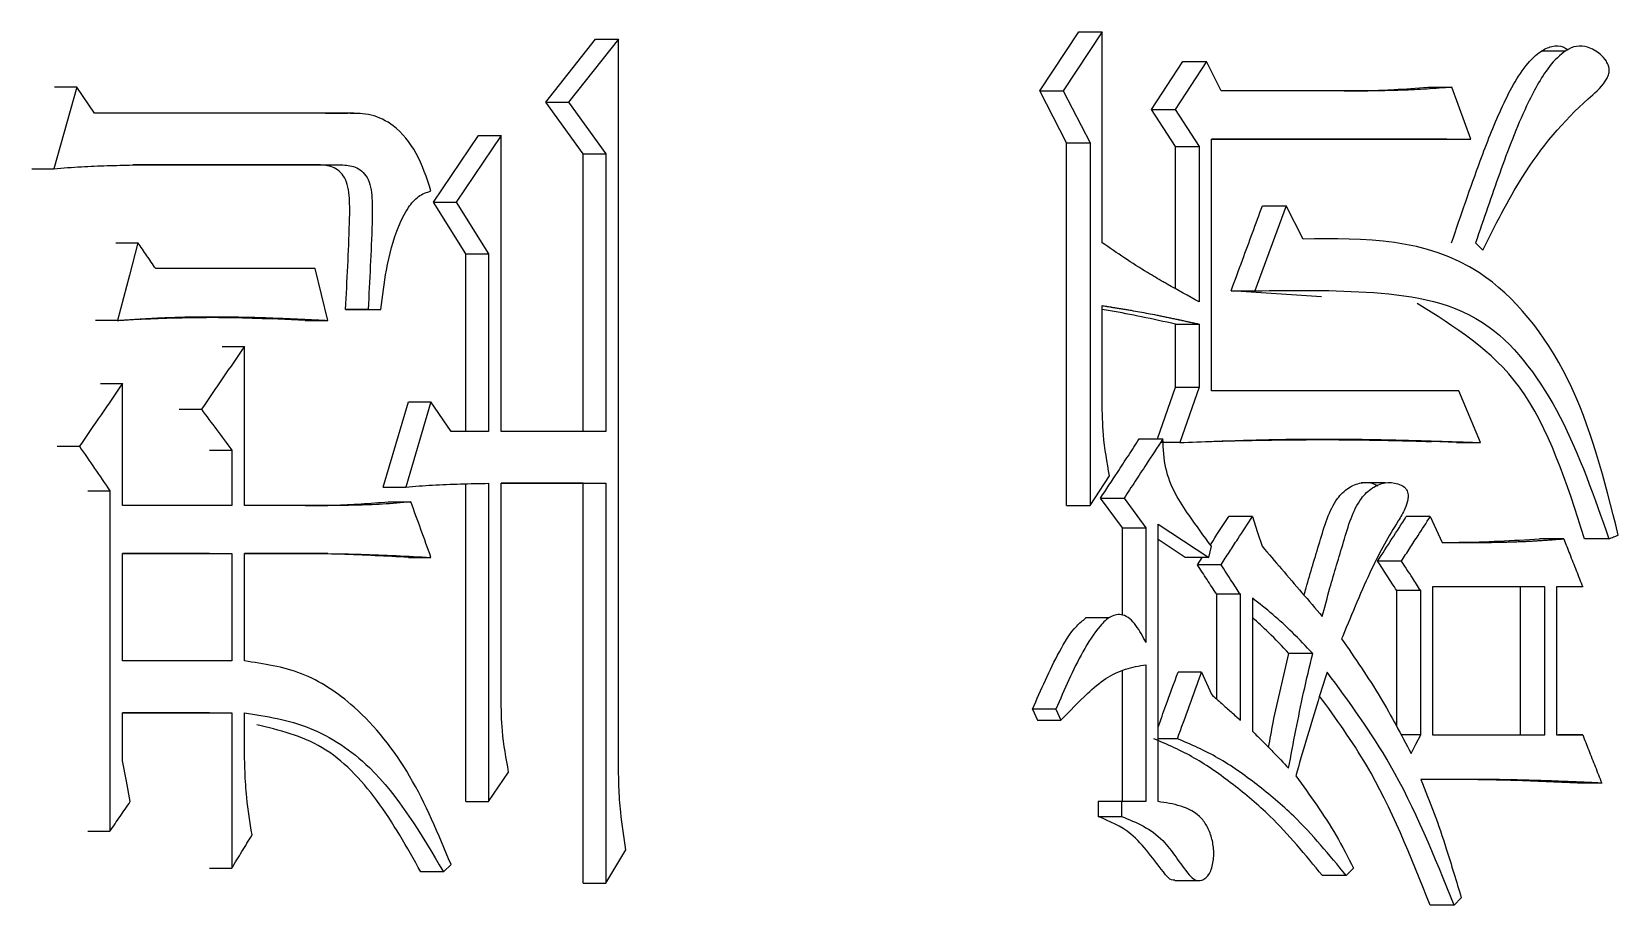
# Model space of a CAD drawing. Header units: millimetres. Extents: x 2251 to 4395, y 932 to 2449.
# Drawn here: x 3152.045 to 3156.684, y 1159.212 to 1161.765 of the extents above; entities that cross this region are included whole.
import ezdxf

# ---------------------------------------------------------------- set-up
doc = ezdxf.new("R2010")
doc.units = ezdxf.units.MM

msp = doc.modelspace()

# ---------------------------------------------------------------- linework, layer by layer
at = {"color": 7, "linetype": 'Continuous', "lineweight": 25}
for p, q in [((3153.5481, 1161.5593), (3153.6936, 1161.7431)), ((3153.7605, 1161.7431), (3153.6148, 1161.5593)), ((3153.6936, 1161.7431), (3153.7605, 1161.7431)), ((3153.7605, 1159.6338), (3153.7605, 1161.7431)), ((3154.9926, 1161.5917), (3155.1063, 1161.7648)), ((3155.175, 1161.7648), (3155.0611, 1161.5917)), ((3155.1063, 1161.7648), (3155.175, 1161.7648)), ((3155.175, 1161.1482), (3155.175, 1161.7648)), ((3156.5301, 1161.7082), (3156.4587, 1161.7081)), ((3155.319, 1161.5376), (3155.4109, 1161.6783)), ((3155.4801, 1161.6783), (3155.388, 1161.5376)), ((3155.4109, 1161.6783), (3155.4801, 1161.6783)), ((3155.5225, 1161.5917), (3155.4801, 1161.6783)), ((3152.1767, 1161.6025), (3152.1096, 1161.3645)), ((3152.1767, 1161.6025), (3152.112, 1161.6025)), ((3152.2289, 1161.5268), (3152.1767, 1161.6025)), ((3156.1271, 1161.6025), (3156.1972, 1161.6025)), ((3156.2531, 1161.4511), (3156.1972, 1161.6025)), ((3153.5481, 1161.5593), (3153.6148, 1161.5593)), ((3153.6573, 1161.4078), (3153.5481, 1161.5593)), ((3153.6148, 1161.5593), (3153.7241, 1161.4078)), ((3154.9926, 1161.5917), (3155.0611, 1161.5917)), ((3155.0708, 1161.4403), (3154.9926, 1161.5917)), ((3155.0611, 1161.5917), (3155.1395, 1161.4403)), ((3155.9522, 1161.5917), (3155.5225, 1161.5917)), ((3155.8824, 1161.5917), (3155.9522, 1161.5917)), ((3152.9697, 1161.5268), (3152.2289, 1161.5268)), ((3152.9038, 1161.5268), (3152.9697, 1161.5268)), ((3153.0052, 1161.5262), (3152.9761, 1161.5262)), ((3155.319, 1161.5376), (3155.388, 1161.5376)), ((3155.3897, 1161.4295), (3155.319, 1161.5376)), ((3155.388, 1161.5376), (3155.4588, 1161.4295)), ((3153.2194, 1161.2672), (3153.3511, 1161.4619)), ((3153.4175, 1161.4619), (3153.2857, 1161.2672)), ((3153.3511, 1161.4619), (3153.4175, 1161.4619)), ((3153.4175, 1160.5965), (3153.4175, 1161.4619)), ((3155.0708, 1161.4403), (3155.1395, 1161.4403)), ((3155.0708, 1160.3802), (3155.0708, 1161.4403)), ((3155.3897, 1161.4295), (3155.4588, 1161.4295)), ((3155.3897, 1161.0137), (3155.3897, 1161.4295)), ((3155.4588, 1161.4295), (3155.4588, 1160.9751)), ((3155.4942, 1161.4511), (3156.2531, 1161.4511)), ((3155.4942, 1160.7155), (3155.4942, 1161.4511)), ((3156.1829, 1161.4511), (3155.4942, 1161.4511)), ((3156.1829, 1161.4511), (3156.2531, 1161.4511)), ((3152.3405, 1161.3754), (3152.9549, 1161.3754)), ((3152.8891, 1161.3754), (3152.3405, 1161.3754)), ((3152.8892, 1161.3754), (3152.955, 1161.3754)), ((3153.6573, 1161.4078), (3153.7241, 1161.4078)), ((3153.6573, 1160.5965), (3153.6573, 1161.4078)), ((3153.7241, 1161.4078), (3153.7241, 1160.5965)), ((3152.0449, 1161.3645), (3152.1096, 1161.3645)), ((3153.2194, 1161.2672), (3153.2857, 1161.2672)), ((3153.3145, 1161.1157), (3153.2194, 1161.2672)), ((3153.2857, 1161.2672), (3153.3809, 1161.1157)), ((3155.7131, 1161.2564), (3155.6214, 1161.0076)), ((3155.6436, 1161.2564), (3155.7131, 1161.2564)), ((3155.7624, 1161.159), (3155.7131, 1161.2564)), ((3152.2904, 1161.1482), (3152.3554, 1161.1482)), ((3153.3145, 1161.1157), (3153.3809, 1161.1157)), ((3153.3145, 1160.5965), (3153.3145, 1161.1157)), ((3153.3809, 1161.1157), (3153.3809, 1160.5965)), ((3152.9107, 1160.921), (3152.8738, 1161.0725)), ((3155.8164, 1160.9896), (3155.5521, 1161.0076)), ((3155.5521, 1161.0076), (3155.6214, 1161.0076)), ((3153.0286, 1160.9535), (3152.9626, 1160.9535)), ((3152.9994, 1160.9535), (3153.0654, 1160.9535)), ((3153.0286, 1160.9535), (3153.0654, 1160.9535)), ((3155.175, 1160.6831), (3155.175, 1160.9643)), ((3152.2959, 1160.921), (3152.231, 1160.921)), ((3152.8449, 1160.921), (3152.7454, 1160.9259)), ((3152.8449, 1160.921), (3152.9107, 1160.921)), ((3155.3897, 1160.9102), (3155.4588, 1160.9102)), ((3155.3897, 1160.7263), (3155.3897, 1160.9102)), ((3155.4588, 1160.9102), (3155.4588, 1160.7263)), ((3152.6015, 1160.8453), (3152.6669, 1160.8453)), ((3152.6669, 1160.3802), (3152.6669, 1160.8453)), ((3152.2458, 1160.7371), (3152.3108, 1160.7371)), ((3152.3108, 1160.3802), (3152.3108, 1160.7371)), ((3155.3369, 1160.5749), (3155.3897, 1160.7263)), ((3155.3897, 1160.7263), (3155.4588, 1160.7263)), ((3155.4588, 1160.7263), (3155.4022, 1160.5641)), ((3153.0728, 1160.4342), (3153.1462, 1160.683)), ((3153.2123, 1160.683), (3153.1389, 1160.4342)), ((3153.1462, 1160.683), (3153.2123, 1160.683)), ((3153.271, 1160.5965), (3153.2123, 1160.683)), ((3156.2181, 1160.7155), (3155.4942, 1160.7155)), ((3156.281, 1160.5641), (3156.2181, 1160.7155)), ((3152.4757, 1160.6614), (3152.541, 1160.6614)), ((3153.3809, 1160.5965), (3153.271, 1160.5965)), ((3153.7241, 1160.5965), (3153.4175, 1160.5965)), ((3152.1194, 1160.5532), (3152.1842, 1160.5532)), ((3152.5645, 1160.5424), (3152.6299, 1160.5424)), ((3152.6299, 1160.5424), (3152.6299, 1160.3802)), ((3155.2836, 1160.5749), (3155.3526, 1160.5749)), ((3155.4022, 1160.5641), (3155.3455, 1160.5641)), ((3156.2108, 1160.5641), (3156.138, 1160.5669)), ((3156.2108, 1160.5641), (3156.281, 1160.5641)), ((3153.3145, 1159.5148), (3153.3145, 1160.4437)), ((3153.3809, 1160.4451), (3153.3809, 1159.5148)), ((3153.4175, 1160.4451), (3153.7241, 1160.4451)), ((3153.4175, 1159.8177), (3153.4175, 1160.4451)), ((3153.6573, 1160.4451), (3153.4175, 1160.4451)), ((3153.6573, 1160.4451), (3153.7241, 1160.4451)), ((3153.6573, 1159.2768), (3153.6573, 1160.4451)), ((3153.7241, 1160.4451), (3153.7241, 1159.2768)), ((3155.1395, 1160.3802), (3155.1964, 1160.4667)), ((3156.003, 1160.4463), (3155.9323, 1160.4463)), ((3152.2087, 1160.4234), (3152.2735, 1160.4234)), ((3153.0728, 1160.4342), (3153.1389, 1160.4342)), ((3155.1702, 1160.4018), (3155.239, 1160.4018)), ((3155.234, 1160.3153), (3155.1702, 1160.4018)), ((3155.239, 1160.4018), (3155.3029, 1160.3153)), ((3152.6299, 1160.3802), (3152.3108, 1160.3802)), ((3152.9107, 1160.3802), (3152.6669, 1160.3802)), ((3152.8449, 1160.3802), (3152.9107, 1160.3802)), ((3153.0875, 1160.391), (3153.1536, 1160.391)), ((3155.0708, 1160.3802), (3155.1395, 1160.3802)), ((3155.6143, 1160.3477), (3155.545, 1160.3477)), ((3156.1343, 1160.3477), (3156.0643, 1160.3477)), ((3155.234, 1160.3153), (3155.3029, 1160.3153)), ((3155.234, 1160.06), (3155.234, 1160.3153)), ((3155.3029, 1160.3153), (3155.3029, 1159.9799)), ((3155.3384, 1160.3261), (3155.4871, 1160.2287)), ((3155.418, 1160.2287), (3155.3384, 1160.2809)), ((3155.4871, 1160.2287), (3155.4942, 1160.2612)), ((3156.5246, 1160.2828), (3156.4541, 1160.2828)), ((3152.3108, 1159.9258), (3152.3108, 1160.2395)), ((3152.3108, 1160.2395), (3152.6299, 1160.2395)), ((3152.5645, 1160.2395), (3152.3108, 1160.2395)), ((3152.5645, 1160.2395), (3152.6299, 1160.2395)), ((3152.6299, 1160.2395), (3152.6299, 1159.9258)), ((3152.6669, 1160.2395), (3152.9107, 1160.2395)), ((3152.6669, 1159.9258), (3152.6669, 1160.2395)), ((3152.8449, 1160.2395), (3152.6669, 1160.2395)), ((3152.9107, 1160.2395), (3152.8449, 1160.2395)), ((3153.1462, 1160.2287), (3153.2123, 1160.2287)), ((3155.4871, 1160.2287), (3155.418, 1160.2287)), ((3155.4533, 1160.2071), (3155.4674, 1160.2287)), ((3155.5225, 1160.2071), (3155.4533, 1160.2071)), ((3156.0503, 1160.2179), (3155.9804, 1160.2179)), ((3155.579, 1160.1206), (3155.5098, 1160.1206)), ((3155.5098, 1159.8146), (3155.5098, 1160.1206)), ((3155.579, 1159.7528), (3155.579, 1160.1206)), ((3156.1063, 1160.1314), (3156.0364, 1160.1314)), ((3156.0364, 1159.7342), (3156.0364, 1160.1314)), ((3156.1063, 1159.7095), (3156.1063, 1160.1314)), ((3156.469, 1160.1422), (3156.1413, 1160.1422)), ((3156.1413, 1160.1422), (3156.1413, 1159.7095)), ((3156.3986, 1159.7095), (3156.3986, 1160.1422)), ((3156.469, 1159.7095), (3156.469, 1160.1422)), ((3156.5801, 1160.1422), (3156.5037, 1160.1422)), ((3156.5037, 1160.1422), (3156.5037, 1159.7095)), ((3155.6143, 1160.1097), (3155.6143, 1159.7203)), ((3155.1946, 1160.0517), (3155.1259, 1160.0517)), ((3155.7905, 1159.9475), (3155.721, 1159.9475)), ((3152.6299, 1159.9258), (3152.3108, 1159.9258)), ((3155.234, 1159.5148), (3155.234, 1159.8973)), ((3155.3029, 1159.915), (3155.3029, 1159.5148)), ((3155.4659, 1159.8934), (3155.3968, 1159.8934)), ((3152.3108, 1159.7744), (3152.6299, 1159.7744)), ((3152.3108, 1159.6338), (3152.3108, 1159.7744)), ((3152.5645, 1159.7744), (3152.3108, 1159.7744)), ((3152.5645, 1159.7744), (3152.6299, 1159.7744)), ((3152.6299, 1159.7744), (3152.6299, 1159.3201)), ((3152.6669, 1159.677), (3152.6669, 1159.7744)), ((3155.0398, 1159.7852), (3154.9712, 1159.7852)), ((3154.9712, 1159.7852), (3154.9854, 1159.7528)), ((3154.9854, 1159.7528), (3155.054, 1159.7528)), ((3155.0398, 1159.7852), (3155.054, 1159.7528)), ((3156.1063, 1159.7095), (3156.0495, 1159.7095)), ((3156.1413, 1159.7095), (3156.469, 1159.7095)), ((3156.1413, 1159.7095), (3156.3986, 1159.7095)), ((3156.3986, 1159.7095), (3156.469, 1159.7095)), ((3156.5037, 1159.7095), (3156.5801, 1159.7095)), ((3156.5037, 1159.7095), (3156.5096, 1159.7095)), ((3156.5801, 1159.7095), (3156.5096, 1159.7095)), ((3153.3809, 1159.5148), (3153.4395, 1159.6013)), ((3156.6356, 1159.5689), (3156.565, 1159.5689)), ((3155.2319, 1159.5148), (3155.1631, 1159.5148)), ((3155.1631, 1159.5148), (3155.1631, 1159.4715)), ((3155.2319, 1159.5148), (3155.2319, 1159.4715)), ((3155.3029, 1159.5148), (3155.2319, 1159.5148)), ((3155.1631, 1159.4715), (3155.2319, 1159.4715)), ((3153.7241, 1159.2768), (3153.7824, 1159.3742)), ((3153.249, 1159.3092), (3153.271, 1159.3309)), ((3152.5645, 1159.3201), (3152.6299, 1159.3201)), ((3153.249, 1159.3092), (3153.1828, 1159.3092)), ((3155.3878, 1159.2838), (3155.4573, 1159.2838)), ((3155.8889, 1159.2985), (3155.91, 1159.3201)), ((3156.2042, 1159.2119), (3156.2251, 1159.2336)), ((3156.2042, 1159.2119), (3156.1341, 1159.2119))]:
    msp.add_line(p, q, dxfattribs=at)
at = {"color": 7, "linetype": 'Continuous', "lineweight": 25, "flags": 128}
for points in [[(3155.1395, 1161.4403), (3155.1395, 1161.0199), (3155.1395, 1160.3802)], [(3152.3554, 1161.1482), (3152.3306, 1161.0536), (3152.3132, 1160.9873), (3152.2959, 1160.921)], [(3156.2671, 1161.1482), (3156.2775, 1161.1374), (3156.288, 1161.1266)], [(3152.2735, 1160.4234), (3152.2735, 1159.9258), (3152.2735, 1159.4282)], [(3155.6143, 1160.3477), (3155.6284, 1160.3045), (3155.6426, 1160.2612)], [(3156.1343, 1160.3477), (3156.1518, 1160.3099), (3156.1692, 1160.272)], [(3155.3384, 1159.5148), (3155.3384, 1159.9204), (3155.3384, 1160.3261)], [(3156.6564, 1160.2828), (3156.6277, 1160.2828), (3156.6067, 1160.2828), (3156.5857, 1160.2828)], [(3155.4659, 1159.8934), (3155.4801, 1159.861), (3155.4942, 1159.8285)], [(3155.3951, 1159.6987), (3155.3777, 1159.6987), (3155.3602, 1159.6987), (3155.3384, 1159.6987)], [(3156.0783, 1159.6554), (3156.0923, 1159.6825), (3156.1063, 1159.7095)], [(3152.3331, 1159.5148), (3152.3219, 1159.5743), (3152.3108, 1159.6338)], [(3153.3145, 1159.5148), (3153.3311, 1159.5148), (3153.3477, 1159.5148), (3153.3809, 1159.5148)], [(3152.2087, 1159.4282), (3152.2248, 1159.4282), (3152.2411, 1159.4282), (3152.2735, 1159.4282)], [(3155.8889, 1159.2985), (3155.8635, 1159.2984), (3155.8414, 1159.2984), (3155.8193, 1159.2984)], [(3153.6573, 1159.2768), (3153.674, 1159.2768), (3153.6907, 1159.2768), (3153.7241, 1159.2768)]]:
    msp.add_lwpolyline(points, dxfattribs=at)
at = {"color": 7, "linetype": 'Continuous', "lineweight": 25}
for points, knots in [([(3156.1969, 1161.1482), (3156.2241, 1161.2285), (3156.269, 1161.3611), (3156.3392, 1161.5402), (3156.3974, 1161.6521), (3156.4533, 1161.7068), (3156.4891, 1161.7245), (3156.5185, 1161.7244), (3156.5332, 1161.7146), (3156.5373, 1161.7118)], [0, 0, 0, 0, 0.3361485, 0.5545018, 0.7752187, 0.8508574, 0.9131508, 0.9759063, 1, 1, 1, 1]), ([(3156.288, 1161.1265), (3156.3246, 1161.1995), (3156.41, 1161.3697), (3156.5401, 1161.5239), (3156.6351, 1161.6018), (3156.6532, 1161.6319), (3156.6574, 1161.644), (3156.6579, 1161.6557), (3156.6554, 1161.6672), (3156.6474, 1161.683), (3156.6272, 1161.7044), (3156.5974, 1161.7215), (3156.562, 1161.7249), (3156.5224, 1161.7071), (3156.4686, 1161.6521), (3156.4032, 1161.5286), (3156.3361, 1161.3522), (3156.2901, 1161.2163), (3156.2671, 1161.1482)], [0, 0, 0, 0, 0.163054, 0.3801016, 0.4338943, 0.4429487, 0.4520876, 0.4580059, 0.4639132, 0.4738466, 0.4929621, 0.5283931, 0.555625, 0.5828501, 0.6338445, 0.7244784, 0.8619279, 1, 1, 1, 1]), ([(3155.8824, 1161.5917), (3155.9068, 1161.592), (3155.9555, 1161.5926), (3156.0371, 1161.5959), (3156.0942, 1161.6001), (3156.1271, 1161.6025)], [0, 0, 0, 0, 0.297859, 0.595729, 1, 1, 1, 1]), ([(3156.1972, 1161.6025), (3156.173, 1161.6007), (3156.1245, 1161.597), (3156.0428, 1161.593), (3155.9853, 1161.5922), (3155.9522, 1161.5917)], [0, 0, 0, 0, 0.29749, 0.594994, 1, 1, 1, 1]), ([(3153.2123, 1161.2996), (3153.1998, 1161.3378), (3153.175, 1161.4128), (3153.1108, 1161.4907), (3153.0384, 1161.5261), (3152.9925, 1161.5266), (3152.9697, 1161.5268)], [0, 0, 0, 0, 0.2915358, 0.5725288, 0.7872386, 1, 1, 1, 1]), ([(3152.1096, 1161.3645), (3152.1365, 1161.3666), (3152.1884, 1161.3706), (3152.2654, 1161.3738), (3152.3155, 1161.3748), (3152.3405, 1161.3754)], [0, 0, 0, 0, 0.349385, 0.674644, 1, 1, 1, 1]), ([(3152.9626, 1160.9535), (3152.9671, 1161.0376), (3152.9726, 1161.1435), (3152.9757, 1161.2693), (3152.969, 1161.334), (3152.9309, 1161.3728), (3152.9029, 1161.3745), (3152.8891, 1161.3754)], [0, 0, 0, 0, 0.512304, 0.645208, 0.775979, 0.889287, 1, 1, 1, 1]), ([(3152.9549, 1161.3754), (3152.9688, 1161.3745), (3152.9967, 1161.3728), (3153.035, 1161.334), (3153.0417, 1161.2693), (3153.0386, 1161.1435), (3153.033, 1161.0376), (3153.0286, 1160.9535)], [0, 0, 0, 0, 0.110827, 0.224198, 0.354947, 0.487818, 1, 1, 1, 1]), ([(3153.0654, 1160.9535), (3153.0704, 1160.9919), (3153.0811, 1161.0752), (3153.1069, 1161.178), (3153.1425, 1161.2484), (3153.1747, 1161.2868), (3153.1997, 1161.2953), (3153.2123, 1161.2996)], [0, 0, 0, 0, 0.277213, 0.601616, 0.758833, 0.878188, 1, 1, 1, 1]), ([(3155.5521, 1161.0076), (3155.5631, 1161.0376), (3155.5839, 1161.094), (3155.6144, 1161.177), (3155.6339, 1161.2299), (3155.6436, 1161.2564)], [0, 0, 0, 0, 0.361499, 0.68075, 1, 1, 1, 1]), ([(3152.4074, 1161.0725), (3152.3987, 1161.0851), (3152.3814, 1161.1103), (3152.364, 1161.1356), (3152.3554, 1161.1482)], [0, 0, 0, 0, 0.499998, 1, 1, 1, 1]), ([(3155.4588, 1160.9751), (3155.4277, 1160.9924), (3155.3926, 1161.0118), (3155.3421, 1161.0405), (3155.2776, 1161.0775), (3155.2188, 1161.1181), (3155.175, 1161.1482)], [0, 0, 0, 0, 0.3251759, 0.3658228, 0.5284142, 1, 1, 1, 1]), ([(3156.6841, 1160.2937), (3156.6442, 1160.453), (3156.5666, 1160.7635), (3156.2413, 1161.1634), (3155.9428, 1161.1607), (3155.7624, 1161.159)], [0, 0, 0, 0, 0.294377, 0.573566, 1, 1, 1, 1]), ([(3152.8738, 1161.0725), (3152.8045, 1161.0725), (3152.6494, 1161.0725), (3152.4936, 1161.0725), (3152.4074, 1161.0725)], [0, 0, 0, 0, 0.447226, 1, 1, 1, 1]), ([(3155.6214, 1161.0076), (3155.7366, 1161.0092), (3155.9667, 1161.0123), (3156.3028, 1160.9604), (3156.5309, 1160.6451), (3156.614, 1160.4052), (3156.6564, 1160.2828)], [0, 0, 0, 0, 0.273656, 0.546764, 0.768873, 1, 1, 1, 1]), ([(3152.9626, 1160.9535), (3152.9695, 1160.9535), (3152.9818, 1160.9535), (3152.994, 1160.9535), (3152.9994, 1160.9535)], [0, 0, 0, 0, 0.56, 1, 1, 1, 1]), ([(3155.175, 1160.9643), (3155.1771, 1160.964), (3155.1813, 1160.9633), (3155.1865, 1160.9625), (3155.1917, 1160.9617), (3155.1959, 1160.961), (3155.2001, 1160.9604), (3155.2043, 1160.9597), (3155.2084, 1160.959), (3155.2137, 1160.9582), (3155.2178, 1160.9575), (3155.223, 1160.9567), (3155.2283, 1160.9559), (3155.2345, 1160.9548), (3155.2408, 1160.9538), (3155.247, 1160.9528), (3155.2533, 1160.9517), (3155.2658, 1160.9496), (3155.2928, 1160.9448), (3155.3198, 1160.9397), (3155.3406, 1160.9355), (3155.3489, 1160.9338), (3155.3571, 1160.9321), (3155.3675, 1160.93), (3155.3758, 1160.9282), (3155.3841, 1160.9265), (3155.3903, 1160.9252), (3155.3954, 1160.924), (3155.4006, 1160.9229), (3155.4048, 1160.922), (3155.4089, 1160.9211), (3155.413, 1160.9203), (3155.4172, 1160.9194), (3155.4223, 1160.9182), (3155.4265, 1160.9173), (3155.4316, 1160.9162), (3155.4358, 1160.9153), (3155.4399, 1160.9144), (3155.444, 1160.9135), (3155.4482, 1160.9126), (3155.4534, 1160.9114), (3155.4567, 1160.9107), (3155.4588, 1160.9102)], [0, 0, 0, 0, 0.021952, 0.043903, 0.054879, 0.07683, 0.087806, 0.098782, 0.120733, 0.131709, 0.15366, 0.164636, 0.186587, 0.208539, 0.23049, 0.252442, 0.274393, 0.296345, 0.384151, 0.559767, 0.581718, 0.60367, 0.647573, 0.669524, 0.713427, 0.735378, 0.75733, 0.779281, 0.790257, 0.812208, 0.823184, 0.83416, 0.856111, 0.867087, 0.889038, 0.900014, 0.921966, 0.932941, 0.943917, 0.965868, 0.976844, 1, 1, 1, 1]), ([(3155.3897, 1160.9102), (3155.3567, 1160.9175), (3155.2931, 1160.9315), (3155.2215, 1160.9453), (3155.1829, 1160.9516), (3155.175, 1160.9529)], [0, 0, 0, 0, 0.463687, 0.891018, 1, 1, 1, 1]), ([(3156.5857, 1160.2828), (3156.5333, 1160.4461), (3156.4316, 1160.7629), (3156.2053, 1160.9028), (3156.0957, 1160.9705)], [0, 0, 0, 0, 0.515406, 1, 1, 1, 1]), ([(3152.2959, 1160.921), (3152.2983, 1160.9212), (3152.303, 1160.9215), (3152.3102, 1160.922), (3152.3174, 1160.9224), (3152.3245, 1160.9229), (3152.3317, 1160.9234), (3152.3388, 1160.9238), (3152.346, 1160.9243), (3152.352, 1160.9247), (3152.3579, 1160.9251), (3152.3639, 1160.9254), (3152.3734, 1160.926), (3152.383, 1160.9266), (3152.3949, 1160.9272), (3152.4068, 1160.9279), (3152.4211, 1160.9286), (3152.4497, 1160.9299), (3152.5117, 1160.932), (3152.588, 1160.9324), (3152.6546, 1160.9312), (3152.6878, 1160.9304), (3152.7116, 1160.9297), (3152.7306, 1160.9291), (3152.7543, 1160.9283), (3152.7733, 1160.9275), (3152.7923, 1160.9266), (3152.8065, 1160.9259), (3152.8208, 1160.9253), (3152.835, 1160.9246), (3152.8468, 1160.9241), (3152.8563, 1160.9237), (3152.8634, 1160.9234), (3152.8705, 1160.923), (3152.8776, 1160.9227), (3152.8847, 1160.9224), (3152.8918, 1160.922), (3152.8978, 1160.9217), (3152.904, 1160.9214), (3152.908, 1160.9212), (3152.9107, 1160.921)], [0, 0, 0, 0, 0.011607, 0.023213, 0.034819, 0.046426, 0.058032, 0.069639, 0.081245, 0.092852, 0.098655, 0.110262, 0.121868, 0.145081, 0.156687, 0.1799, 0.203113, 0.226326, 0.31918, 0.504901, 0.597754, 0.64418, 0.667393, 0.713819, 0.737032, 0.783458, 0.806671, 0.829884, 0.853097, 0.87631, 0.899523, 0.911129, 0.922736, 0.934342, 0.945949, 0.957555, 0.969162, 0.980768, 0.986572, 1, 1, 1, 1]), ([(3152.3625, 1160.9251), (3152.3625, 1160.9251), (3152.3624, 1160.9251), (3152.363, 1160.9251), (3152.3814, 1160.9258), (3152.4526, 1160.9286), (3152.5219, 1160.9299), (3152.5646, 1160.9302), (3152.5798, 1160.9302), (3152.5823, 1160.9302), (3152.5815, 1160.9302), (3152.6068, 1160.93), (3152.6607, 1160.9293), (3152.7092, 1160.9274), (3152.7484, 1160.9258)], [0, 0, 0, 0, 0.0005302, 0.0045089, 0.0140623, 0.2259043, 0.4170896, 0.5139281, 0.5242527, 0.5327033, 0.5574379, 0.6257596, 0.6972067, 1, 1, 1, 1]), ([(3152.6669, 1160.8453), (3152.646, 1160.8147), (3152.604, 1160.7534), (3152.562, 1160.6921), (3152.541, 1160.6614)], [0, 0, 0, 0, 0.5, 1, 1, 1, 1]), ([(3152.3108, 1160.7371), (3152.2897, 1160.7065), (3152.2475, 1160.6452), (3152.2053, 1160.5839), (3152.1842, 1160.5532)], [0, 0, 0, 0, 0.5, 1, 1, 1, 1]), ([(3155.1964, 1160.4667), (3155.1893, 1160.5065), (3155.1767, 1160.5776), (3155.1755, 1160.6508), (3155.175, 1160.6831)], [0, 0, 0, 0, 0.558835, 1, 1, 1, 1]), ([(3152.541, 1160.6614), (3152.5558, 1160.6416), (3152.5855, 1160.6019), (3152.6151, 1160.5623), (3152.6299, 1160.5424)], [0, 0, 0, 0, 0.499998, 1, 1, 1, 1]), ([(3152.1842, 1160.5532), (3152.1991, 1160.5316), (3152.2289, 1160.4883), (3152.2587, 1160.4451), (3152.2735, 1160.4234)], [0, 0, 0, 0, 0.499998, 1, 1, 1, 1]), ([(3155.1702, 1160.4018), (3155.1866, 1160.4268), (3155.2137, 1160.4681), (3155.2515, 1160.5258), (3155.2729, 1160.5585), (3155.2836, 1160.5749)], [0, 0, 0, 0, 0.432882, 0.716441, 1, 1, 1, 1]), ([(3155.3526, 1160.5749), (3155.3362, 1160.5499), (3155.3091, 1160.5086), (3155.2713, 1160.4509), (3155.2498, 1160.4182), (3155.239, 1160.4018)], [0, 0, 0, 0, 0.432629, 0.716314, 1, 1, 1, 1]), ([(3155.4942, 1160.2612), (3155.4723, 1160.2911), (3155.4361, 1160.3405), (3155.3876, 1160.4124), (3155.3565, 1160.4882), (3155.3539, 1160.5458), (3155.3526, 1160.5749)], [0, 0, 0, 0, 0.334385, 0.552202, 0.773272, 1, 1, 1, 1]), ([(3155.4022, 1160.5641), (3155.4684, 1160.5667), (3155.6009, 1160.5718), (3155.7494, 1160.5747), (3155.8338, 1160.5745), (3155.8543, 1160.5744), (3155.8605, 1160.5744), (3155.8667, 1160.5744), (3155.8728, 1160.5743), (3155.879, 1160.5743), (3155.8872, 1160.5742), (3155.8954, 1160.5741), (3155.9037, 1160.574), (3155.9098, 1160.574), (3155.916, 1160.5739), (3155.9222, 1160.5738), (3155.9283, 1160.5737), (3155.9345, 1160.5736), (3155.9427, 1160.5735), (3155.9509, 1160.5734), (3155.9591, 1160.5732), (3155.9653, 1160.5731), (3155.9714, 1160.573), (3155.9776, 1160.5729), (3155.9837, 1160.5728), (3155.9899, 1160.5726), (3155.9961, 1160.5725), (3156.0022, 1160.5724), (3156.0104, 1160.5722), (3156.0186, 1160.572), (3156.0268, 1160.5718), (3156.033, 1160.5717), (3156.0391, 1160.5715), (3156.0453, 1160.5714), (3156.0514, 1160.5712), (3156.0576, 1160.5711), (3156.0658, 1160.5708), (3156.074, 1160.5706), (3156.0821, 1160.5704), (3156.0883, 1160.5702), (3156.0944, 1160.5701), (3156.1006, 1160.5699), (3156.1067, 1160.5697), (3156.1129, 1160.5695), (3156.119, 1160.5693), (3156.1251, 1160.5692), (3156.1333, 1160.5689), (3156.1415, 1160.5687), (3156.1497, 1160.5684), (3156.1558, 1160.5682), (3156.162, 1160.568), (3156.1681, 1160.5678), (3156.1742, 1160.5676), (3156.1804, 1160.5674), (3156.1885, 1160.5672), (3156.1967, 1160.5669), (3156.2049, 1160.5666), (3156.211, 1160.5664), (3156.2172, 1160.5662), (3156.2233, 1160.566), (3156.2294, 1160.5658), (3156.2355, 1160.5656), (3156.2417, 1160.5654), (3156.2498, 1160.5651), (3156.258, 1160.5649), (3156.2662, 1160.5646), (3156.2731, 1160.5643), (3156.2781, 1160.5642), (3156.281, 1160.5641)], [0, 0, 0, 0, 0.22469, 0.449389, 0.505561, 0.512583, 0.519604, 0.526626, 0.533648, 0.540669, 0.547691, 0.561734, 0.568755, 0.575777, 0.582798, 0.58982, 0.596841, 0.603863, 0.610884, 0.624928, 0.631949, 0.638971, 0.645992, 0.653014, 0.660035, 0.667057, 0.674078, 0.6811, 0.688121, 0.702165, 0.709186, 0.716208, 0.723229, 0.730251, 0.737272, 0.744294, 0.751315, 0.765358, 0.77238, 0.779401, 0.786423, 0.793445, 0.800466, 0.807488, 0.814509, 0.821531, 0.828552, 0.842595, 0.849617, 0.856638, 0.86366, 0.870682, 0.877703, 0.884725, 0.891746, 0.905789, 0.912811, 0.919832, 0.926854, 0.933875, 0.940897, 0.947918, 0.95494, 0.961962, 0.976005, 0.983026, 0.990048, 1, 1, 1, 1]), ([(3155.491, 1160.5675), (3155.5044, 1160.5679), (3155.5808, 1160.5703), (3155.7964, 1160.5741), (3155.9813, 1160.5714), (3156.0828, 1160.5688), (3156.1227, 1160.5676), (3156.1378, 1160.5671), (3156.138, 1160.5671), (3156.1381, 1160.5671)], [0, 0, 0, 0, 0.091246, 0.521297, 0.77416, 0.895412, 0.961125, 0.976415, 1, 1, 1, 1]), ([(3153.1389, 1160.4342), (3153.1648, 1160.4363), (3153.2181, 1160.4404), (3153.2988, 1160.4436), (3153.3536, 1160.4446), (3153.3809, 1160.4451)], [0, 0, 0, 0, 0.320446, 0.660167, 1, 1, 1, 1]), ([(3155.7656, 1160.1176), (3155.7675, 1160.1248), (3155.7815, 1160.1775), (3155.8115, 1160.272), (3155.843, 1160.3842), (3155.894, 1160.434), (3155.931, 1160.4485), (3155.9614, 1160.4484), (3155.9769, 1160.44), (3155.981, 1160.4378)], [0, 0, 0, 0, 0.046643, 0.342403, 0.639171, 0.748921, 0.858405, 0.963449, 1, 1, 1, 1]), ([(3155.8186, 1160.0557), (3155.8259, 1160.0836), (3155.8452, 1160.1573), (3155.881, 1160.2723), (3155.9129, 1160.3847), (3155.9641, 1160.4341), (3156.0015, 1160.4492), (3156.0342, 1160.4465), (3156.0558, 1160.4378), (3156.065, 1160.4274), (3156.0685, 1160.4195), (3156.0699, 1160.4092), (3156.0682, 1160.3921), (3156.0594, 1160.3651), (3156.0196, 1160.3026), (3155.9533, 1160.1838), (3155.9053, 1160.062), (3155.876, 1159.9934), (3155.8749, 1159.9908)], [0, 0, 0, 0, 0.080829, 0.213073, 0.345773, 0.395058, 0.444233, 0.491132, 0.518332, 0.527917, 0.53551, 0.543103, 0.555865, 0.581938, 0.622671, 0.782526, 0.991638, 1, 1, 1, 1]), ([(3152.8449, 1160.3802), (3152.8727, 1160.3803), (3152.927, 1160.3806), (3153.0079, 1160.3847), (3153.061, 1160.3889), (3153.0875, 1160.391)], [0, 0, 0, 0, 0.342239, 0.67104, 1, 1, 1, 1]), ([(3153.1536, 1160.391), (3153.126, 1160.3884), (3153.0719, 1160.3832), (3152.9908, 1160.3807), (3152.9374, 1160.3803), (3152.9107, 1160.3802)], [0, 0, 0, 0, 0.341779, 0.670798, 1, 1, 1, 1]), ([(3153.2123, 1160.2287), (3153.2026, 1160.2558), (3153.183, 1160.3099), (3153.1634, 1160.3639), (3153.1536, 1160.391)], [0, 0, 0, 0, 0.499999, 1, 1, 1, 1]), ([(3155.4913, 1160.2653), (3155.4939, 1160.2693), (3155.5118, 1160.2968), (3155.5297, 1160.3243), (3155.545, 1160.3477)], [0, 0, 0, 0, 0.147167, 1, 1, 1, 1]), ([(3155.5225, 1160.2071), (3155.5306, 1160.2196), (3155.547, 1160.2445), (3155.5776, 1160.2914), (3155.6, 1160.3258), (3155.6143, 1160.3477)], [0, 0, 0, 0, 0.2662424, 0.5324848, 1, 1, 1, 1]), ([(3155.9804, 1160.2179), (3155.9944, 1160.2396), (3156.0224, 1160.2828), (3156.0503, 1160.3261), (3156.0643, 1160.3477)], [0, 0, 0, 0, 0.4999997, 1, 1, 1, 1]), ([(3156.0503, 1160.2179), (3156.0584, 1160.2304), (3156.0745, 1160.2554), (3156.1025, 1160.2986), (3156.1224, 1160.3294), (3156.1343, 1160.3477)], [0, 0, 0, 0, 0.288429, 0.576858, 1, 1, 1, 1]), ([(3155.6426, 1160.2612), (3155.6615, 1160.2392), (3155.7003, 1160.1939), (3155.759, 1160.1254), (3155.7988, 1160.0789), (3155.8186, 1160.0557)], [0, 0, 0, 0, 0.321741, 0.660871, 1, 1, 1, 1]), ([(3156.1691, 1160.2723), (3156.1853, 1160.2724), (3156.2411, 1160.2724), (3156.3361, 1160.2757), (3156.4148, 1160.2804), (3156.4541, 1160.2828)], [0, 0, 0, 0, 0.170166, 0.585003, 1, 1, 1, 1]), ([(3156.1692, 1160.272), (3156.2088, 1160.2719), (3156.2508, 1160.2719), (3156.2952, 1160.2723), (3156.3026, 1160.2724), (3156.31, 1160.2725), (3156.3174, 1160.2726), (3156.3235, 1160.2727), (3156.3297, 1160.2728), (3156.3346, 1160.2729), (3156.3408, 1160.2731), (3156.3469, 1160.2732), (3156.3568, 1160.2734), (3156.3666, 1160.2737), (3156.3765, 1160.274), (3156.3839, 1160.2743), (3156.3913, 1160.2745), (3156.4011, 1160.2749), (3156.4097, 1160.2753), (3156.4183, 1160.2757), (3156.4232, 1160.2759), (3156.4294, 1160.2763), (3156.4355, 1160.2766), (3156.4454, 1160.2772), (3156.4552, 1160.2778), (3156.4675, 1160.2786), (3156.4773, 1160.2793), (3156.4896, 1160.2802), (3156.4994, 1160.2809), (3156.5119, 1160.2818), (3156.5195, 1160.2824), (3156.5246, 1160.2828)], [0, 0, 0, 0, 0.332695, 0.353489, 0.374282, 0.395075, 0.415869, 0.436662, 0.447059, 0.467852, 0.478249, 0.499042, 0.519836, 0.561423, 0.582216, 0.603009, 0.623803, 0.644596, 0.686183, 0.69658, 0.717373, 0.72777, 0.748563, 0.769356, 0.810943, 0.831737, 0.873323, 0.894117, 0.935704, 0.956497, 1, 1, 1, 1]), ([(3156.5246, 1160.2828), (3156.5304, 1160.2681), (3156.5426, 1160.2373), (3156.5611, 1160.1905), (3156.5738, 1160.1583), (3156.5801, 1160.1422)], [0, 0, 0, 0, 0.3137275, 0.6568637, 1, 1, 1, 1]), ([(3156.6564, 1160.2828), (3156.661, 1160.2846), (3156.6702, 1160.2882), (3156.6795, 1160.2918), (3156.6841, 1160.2937)], [0, 0, 0, 0, 0.499988, 1, 1, 1, 1]), ([(3153.1462, 1160.2287), (3153.1139, 1160.2303), (3153.0477, 1160.2336), (3152.9473, 1160.2381), (3152.879, 1160.2391), (3152.8449, 1160.2395)], [0, 0, 0, 0, 0.321994, 0.660963, 1, 1, 1, 1]), ([(3152.9107, 1160.2395), (3152.9431, 1160.2391), (3153.0097, 1160.2382), (3153.1102, 1160.2337), (3153.1783, 1160.2304), (3153.2123, 1160.2287)], [0, 0, 0, 0, 0.321579, 0.660777, 1, 1, 1, 1]), ([(3155.5098, 1160.1206), (3155.5004, 1160.135), (3155.4815, 1160.1638), (3155.4627, 1160.1927), (3155.4533, 1160.2071)], [0, 0, 0, 0, 0.500002, 1, 1, 1, 1]), ([(3155.579, 1160.1206), (3155.5709, 1160.133), (3155.5574, 1160.1537), (3155.5385, 1160.1826), (3155.5278, 1160.1989), (3155.5225, 1160.2071)], [0, 0, 0, 0, 0.4326487, 0.7163239, 1, 1, 1, 1]), ([(3156.0364, 1160.1314), (3156.027, 1160.1458), (3156.0084, 1160.1747), (3155.9897, 1160.2035), (3155.9804, 1160.2179)], [0, 0, 0, 0, 0.500002, 1, 1, 1, 1]), ([(3156.1063, 1160.1314), (3156.0982, 1160.1439), (3156.0849, 1160.1645), (3156.0662, 1160.1934), (3156.0556, 1160.2097), (3156.0503, 1160.2179)], [0, 0, 0, 0, 0.432649, 0.716324, 1, 1, 1, 1]), ([(3155.7905, 1159.9475), (3155.7709, 1159.9683), (3155.7332, 1160.0086), (3155.6742, 1160.0625), (3155.6343, 1160.094), (3155.6143, 1160.1097)], [0, 0, 0, 0, 0.349925, 0.674457, 1, 1, 1, 1]), ([(3154.9712, 1159.7852), (3154.9961, 1159.8419), (3155.0339, 1159.9277), (3155.0874, 1160.0189), (3155.1178, 1160.0437), (3155.1267, 1160.051)], [0, 0, 0, 0, 0.578164, 0.875853, 1, 1, 1, 1]), ([(3155.3029, 1159.9799), (3155.294, 1159.9973), (3155.2764, 1160.0314), (3155.2392, 1160.0659), (3155.1982, 1160.0587), (3155.1584, 1160.0183), (3155.1018, 1159.9295), (3155.0644, 1159.8426), (3155.0398, 1159.7852)], [0, 0, 0, 0, 0.121784, 0.238894, 0.329996, 0.425945, 0.621085, 1, 1, 1, 1]), ([(3155.721, 1159.9475), (3155.7015, 1159.9685), (3155.667, 1160.0056), (3155.6303, 1160.0383), (3155.6143, 1160.0525)], [0, 0, 0, 0, 0.56596, 1, 1, 1, 1]), ([(3155.8749, 1159.9908), (3155.9138, 1159.9345), (3155.9697, 1159.8536), (3156.0347, 1159.7383), (3156.0638, 1159.6831), (3156.0783, 1159.6554)], [0, 0, 0, 0, 0.532376, 0.766064, 1, 1, 1, 1]), ([(3155.6618, 1159.6733), (3155.666, 1159.6972), (3155.6762, 1159.7555), (3155.6969, 1159.8465), (3155.713, 1159.9138), (3155.721, 1159.9475)], [0, 0, 0, 0, 0.256892, 0.628328, 1, 1, 1, 1]), ([(3155.7201, 1159.6122), (3155.734, 1159.6862), (3155.7553, 1159.7989), (3155.7815, 1159.9095), (3155.7905, 1159.9475)], [0, 0, 0, 0, 0.6569803, 1, 1, 1, 1]), ([(3153.271, 1159.3309), (3153.234, 1159.4199), (3153.1608, 1159.5956), (3153.0077, 1159.7887), (3152.8367, 1159.9011), (3152.7232, 1159.9176), (3152.6669, 1159.9258)], [0, 0, 0, 0, 0.289657, 0.571456, 0.787204, 1, 1, 1, 1]), ([(3155.054, 1159.7528), (3155.0798, 1159.7793), (3155.1222, 1159.8228), (3155.1841, 1159.8773), (3155.2427, 1159.9042), (3155.2829, 1159.9114), (3155.3029, 1159.915)], [0, 0, 0, 0, 0.3446396, 0.5657566, 0.7835326, 1, 1, 1, 1]), ([(3155.3384, 1159.7326), (3155.3461, 1159.7537), (3155.3656, 1159.8073), (3155.385, 1159.8609), (3155.3968, 1159.8934)], [0, 0, 0, 0, 0.3946343, 1, 1, 1, 1]), ([(3155.3951, 1159.6987), (3155.4069, 1159.7311), (3155.4305, 1159.796), (3155.4541, 1159.8609), (3155.4659, 1159.8934)], [0, 0, 0, 0, 0.4999996, 1, 1, 1, 1]), ([(3155.8327, 1159.8934), (3155.8225, 1159.8613), (3155.8016, 1159.7951), (3155.771, 1159.6942), (3155.7511, 1159.6251), (3155.7412, 1159.5905)], [0, 0, 0, 0, 0.320379, 0.660141, 1, 1, 1, 1]), ([(3156.2042, 1159.2119), (3156.1469, 1159.3536), (3156.0454, 1159.6049), (3155.8973, 1159.8058), (3155.8327, 1159.8934)], [0, 0, 0, 0, 0.5642098, 1, 1, 1, 1]), ([(3153.4395, 1159.6013), (3153.4322, 1159.6411), (3153.4192, 1159.7122), (3153.418, 1159.7854), (3153.4175, 1159.8177)], [0, 0, 0, 0, 0.5588348, 1, 1, 1, 1]), ([(3155.4942, 1159.8285), (3155.5044, 1159.8194), (3155.5237, 1159.8022), (3155.552, 1159.777), (3155.57, 1159.7608), (3155.579, 1159.7528)], [0, 0, 0, 0, 0.361282, 0.680641, 1, 1, 1, 1]), ([(3156.1341, 1159.2119), (3156.0775, 1159.3543), (3155.9886, 1159.5784), (3155.8582, 1159.7579), (3155.8107, 1159.8233)], [0, 0, 0, 0, 0.635566, 1, 1, 1, 1]), ([(3152.6669, 1159.7744), (3152.7312, 1159.7644), (3152.8607, 1159.7442), (3153.0764, 1159.6005), (3153.1831, 1159.4205), (3153.249, 1159.3092)], [0, 0, 0, 0, 0.2734639, 0.5510094, 1, 1, 1, 1]), ([(3153.1828, 1159.3092), (3153.1423, 1159.3812), (3153.0625, 1159.5233), (3152.9006, 1159.6924), (3152.7688, 1159.7235), (3152.7031, 1159.739)], [0, 0, 0, 0, 0.339729, 0.670692, 1, 1, 1, 1]), ([(3155.8193, 1159.2984), (3155.7695, 1159.359), (3155.6878, 1159.4582), (3155.5586, 1159.5662), (3155.4462, 1159.6465), (3155.366, 1159.6813), (3155.3261, 1159.6987)], [0, 0, 0, 0, 0.34442, 0.564747, 0.783429, 1, 1, 1, 1]), ([(3155.8889, 1159.2985), (3155.8391, 1159.359), (3155.7573, 1159.4582), (3155.628, 1159.5662), (3155.5154, 1159.6465), (3155.4351, 1159.6813), (3155.3951, 1159.6987)], [0, 0, 0, 0, 0.34436, 0.564684, 0.783385, 1, 1, 1, 1]), ([(3155.6143, 1159.7203), (3155.6244, 1159.7105), (3155.6446, 1159.6909), (3155.68, 1159.6552), (3155.7049, 1159.6285), (3155.7201, 1159.6122)], [0, 0, 0, 0, 0.280921, 0.561854, 1, 1, 1, 1]), ([(3156.5801, 1159.7095), (3156.5859, 1159.6948), (3156.5981, 1159.664), (3156.6166, 1159.6171), (3156.6293, 1159.585), (3156.6356, 1159.5689)], [0, 0, 0, 0, 0.313727, 0.656864, 1, 1, 1, 1]), ([(3152.6891, 1159.4174), (3152.6834, 1159.4538), (3152.6737, 1159.5147), (3152.6679, 1159.6018), (3152.6672, 1159.6519), (3152.6669, 1159.677)], [0, 0, 0, 0, 0.425426, 0.712082, 1, 1, 1, 1]), ([(3153.7824, 1159.3742), (3153.7767, 1159.4105), (3153.7672, 1159.4714), (3153.7614, 1159.5585), (3153.7608, 1159.6086), (3153.7605, 1159.6338)], [0, 0, 0, 0, 0.425369, 0.712054, 1, 1, 1, 1]), ([(3155.7412, 1159.5905), (3155.7618, 1159.5619), (3155.8025, 1159.5054), (3155.8605, 1159.417), (3155.8935, 1159.3525), (3155.91, 1159.3201)], [0, 0, 0, 0, 0.3384511, 0.6681197, 1, 1, 1, 1]), ([(3156.6356, 1159.5689), (3156.6279, 1159.5692), (3156.6126, 1159.5699), (3156.5935, 1159.5708), (3156.5782, 1159.5714), (3156.5667, 1159.5719), (3156.5571, 1159.5723), (3156.5475, 1159.5727), (3156.5341, 1159.5733), (3156.515, 1159.574), (3156.4958, 1159.5748), (3156.4766, 1159.5755), (3156.4613, 1159.576), (3156.4421, 1159.5766), (3156.4267, 1159.577), (3156.4075, 1159.5776), (3156.3921, 1159.5779), (3156.3767, 1159.5782), (3156.3614, 1159.5785), (3156.346, 1159.5788), (3156.3267, 1159.5791), (3156.3133, 1159.5792), (3156.2998, 1159.5793), (3156.2921, 1159.5794), (3156.2825, 1159.5795), (3156.2748, 1159.5795), (3156.2671, 1159.5796), (3156.2593, 1159.5796), (3156.2516, 1159.5797), (3156.242, 1159.5797), (3156.2343, 1159.5797), (3156.2247, 1159.5798), (3156.2169, 1159.5798), (3156.2073, 1159.5798), (3156.1996, 1159.5798), (3156.1919, 1159.5798), (3156.1842, 1159.5798), (3156.1764, 1159.5798), (3156.1668, 1159.5798), (3156.1591, 1159.5798), (3156.1494, 1159.5798), (3156.1427, 1159.5798), (3156.1369, 1159.5798), (3156.133, 1159.5798), (3156.1291, 1159.5797), (3156.1243, 1159.5797), (3156.1205, 1159.5797), (3156.1158, 1159.5797), (3156.1114, 1159.5797), (3156.108, 1159.5797), (3156.1063, 1159.5797)], [0, 0, 0, 0, 0.043584, 0.087168, 0.10896, 0.130753, 0.152545, 0.163441, 0.185233, 0.228817, 0.272401, 0.294193, 0.337777, 0.35957, 0.403154, 0.424946, 0.46853, 0.490322, 0.512114, 0.555699, 0.577491, 0.621075, 0.631971, 0.653763, 0.664659, 0.686451, 0.697347, 0.708243, 0.730035, 0.740931, 0.762723, 0.773619, 0.795412, 0.806308, 0.8281, 0.838996, 0.849892, 0.871684, 0.88258, 0.904372, 0.915268, 0.93706, 0.942508, 0.947956, 0.958852, 0.9643, 0.975196, 0.980644, 0.990322, 1, 1, 1, 1]), ([(3156.1063, 1159.5797), (3156.1198, 1159.5467), (3156.1469, 1159.4808), (3156.1858, 1159.3647), (3156.2107, 1159.2816), (3156.2251, 1159.2336)], [0, 0, 0, 0, 0.296607, 0.593255, 1, 1, 1, 1]), ([(3156.565, 1159.5689), (3156.5037, 1159.5717), (3156.3853, 1159.5772), (3156.2324, 1159.5798), (3156.1406, 1159.5797), (3156.1063, 1159.5796)], [0, 0, 0, 0, 0.402188, 0.777041, 1, 1, 1, 1]), ([(3152.2735, 1159.4282), (3152.2835, 1159.4427), (3152.3033, 1159.4715), (3152.3232, 1159.5004), (3152.3331, 1159.5148)], [0, 0, 0, 0, 0.4999987, 1, 1, 1, 1]), ([(3155.2319, 1159.4715), (3155.275, 1159.4538), (3155.353, 1159.4216), (3155.4061, 1159.3251), (3155.4456, 1159.2837), (3155.4643, 1159.2829), (3155.4786, 1159.2912), (3155.4891, 1159.3038), (3155.4986, 1159.327), (3155.5028, 1159.3606), (3155.4986, 1159.4006), (3155.4862, 1159.4364), (3155.4584, 1159.4797), (3155.4049, 1159.5051), (3155.3605, 1159.5116), (3155.3384, 1159.5148)], [0, 0, 0, 0, 0.230991, 0.417984, 0.453958, 0.487906, 0.511162, 0.535138, 0.560232, 0.612084, 0.662769, 0.713245, 0.762331, 0.881446, 1, 1, 1, 1]), ([(3155.3873, 1159.2856), (3155.384, 1159.2855), (3155.3739, 1159.285), (3155.3301, 1159.337), (3155.2734, 1159.4248), (3155.1965, 1159.4574), (3155.1631, 1159.4715)], [0, 0, 0, 0, 0.036093, 0.112614, 0.614141, 1, 1, 1, 1]), ([(3152.6299, 1159.3201), (3152.6398, 1159.3363), (3152.6595, 1159.3687), (3152.6793, 1159.4012), (3152.6891, 1159.4174)], [0, 0, 0, 0, 0.499998, 1, 1, 1, 1])]:
    msp.add_open_spline(points, degree=3, knots=knots, dxfattribs=at)

doc.saveas('drawing.dxf')
